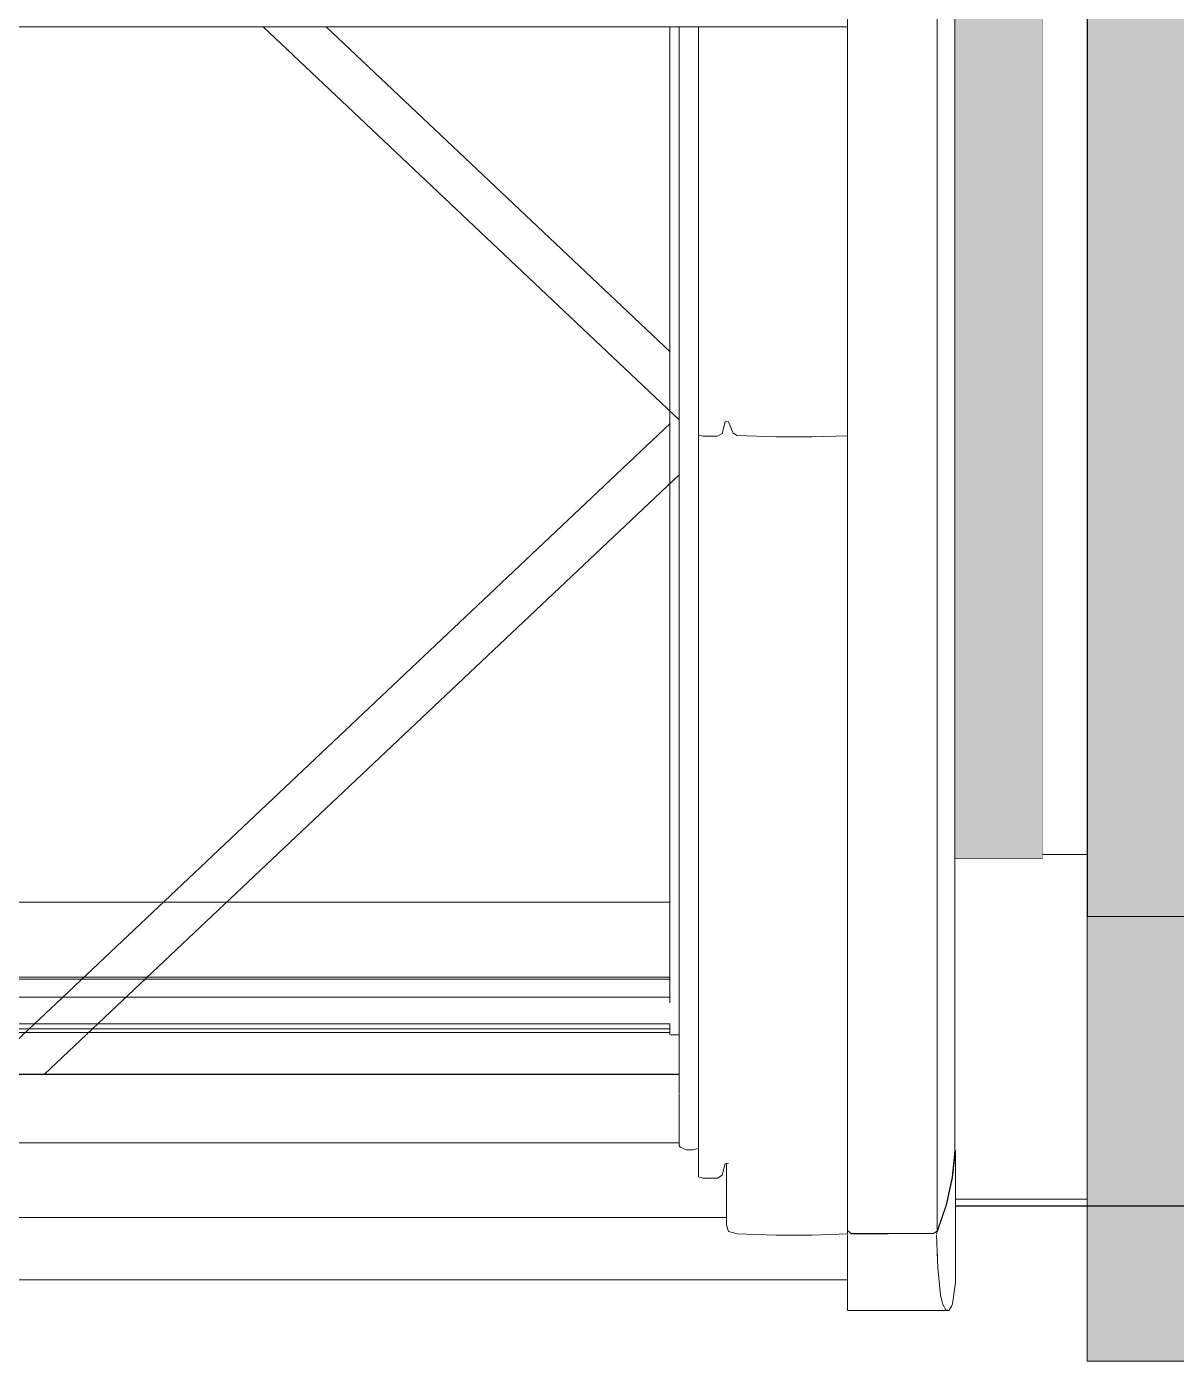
# Model space of a CAD drawing. Header units: metres. Extents: x -3 to 171, y -23 to 41.
# Drawn here: x 2.29 to 2.807, y -15.07 to -14.47 of the extents above; entities that cross this region are included whole.
import ezdxf

# ---------------------------------------------------------------- set-up
doc = ezdxf.new("R2010")
doc.units = ezdxf.units.M
doc.header["$MEASUREMENT"] = 0
doc.set_wipeout_variables(frame=1)
for name, pattern in [('Achse', [0.004, 0.002, -0.001, 0, -0.001]), ('Baufluchtlinie', [0.013, 0.008, -0.005]), ('Wipeout_Contour', [1, 0, -1])]:
    doc.linetypes.add(name, pattern=pattern)
for name, color, linetype in [('5._2.DG PP STG1_1_000 Achsraster', 7, 'Continuous'), ('5._2.DG PP STG1_1_310 Dachkonstruktion massiv', 7, 'Continuous'), ('5._2.DG PP STG1_1_325 Dachfenster', 7, 'Continuous'), ('5._2.DG PP STG1_1_330 Dachaufbau', 7, 'Continuous'), ('5._2.DG PP STG1_1_Neubau_840 Baulinien', 7, 'Continuous')]:
    doc.layers.add(name, color=color, linetype=linetype)

msp = doc.modelspace()

# ---------------------------------------------------------------- hatches: boundary and pattern name
at = {"layer": '5._2.DG PP STG1_1_325 Dachfenster', "linetype": 'Continuous', "lineweight": 0, "true_color": 0x000000}
msp.add_hatch(color=18, dxfattribs=at).paths.add_polyline_path([(2.70764, -14.40484), (2.70764, -14.84386), (2.74714, -14.84386), (2.74714, -14.22801), (2.70978, -14.22801), (2.70978, -14.28437), (2.70978, -14.28642), (2.70978, -14.29682), (2.70974, -14.36991), (2.70974, -14.38588), (2.70844, -14.39979), (2.70784, -14.40294)])
at = {"layer": '5._2.DG PP STG1_1_330 Dachaufbau', "linetype": 'Continuous', "lineweight": 0, "true_color": 0x000000}
msp.add_hatch(color=18, dxfattribs=at).paths.add_polyline_path([(6.26, -13.58499), (3.315, -13.58499), (3.315, -12.93), (0.04741, -12.93), (0.05526, -15.07), (1.01714, -15.07), (1.01714, -14.22801), (2.76714, -14.22801), (2.76714, -15.07), (3.44551, -15.07), (3.44551, -14.22801), (5.19551, -14.22801), (5.19551, -15.07), (6.26, -15.07)])

# ---------------------------------------------------------------- linework, layer by layer
at = {"layer": '5._2.DG PP STG1_1_000 Achsraster', "color": 5, "linetype": 'Achse', "lineweight": 0, "ltscale": 1000}
msp.add_line((-1.5, -15), (21, -15), dxfattribs=at)
at = {"layer": '5._2.DG PP STG1_1_310 Dachkonstruktion massiv', "color": 7, "linetype": 'Continuous', "lineweight": 18, "ltscale": 1000, "flags": 128}
for points in [[(2.76728, -14.87), (2.76728, -14.15444)], [(3.40728, -14.87), (2.76728, -14.87)]]:
    msp.add_lwpolyline(points, dxfattribs=at)
at = {"layer": '5._2.DG PP STG1_1_325 Dachfenster', "color": 7, "linetype": 'Continuous', "lineweight": 13, "ltscale": 1000, "true_color": 0xf4f4f4, "flags": 128}
for points in [[(2.74714, -14.22801), (2.74714, -14.84386)], [(2.74714, -14.84386), (2.70764, -14.84386)]]:
    msp.add_lwpolyline(points, dxfattribs=at)
at = {"layer": '5._2.DG PP STG1_1_330 Dachaufbau', "color": 7, "linetype": 'Continuous', "lineweight": 18, "ltscale": 1000, "flags": 128}
for points in [[(2.76714, -15.07), (2.76714, -14.22801)], [(3.44551, -15.07), (2.76714, -15.07)]]:
    msp.add_lwpolyline(points, dxfattribs=at)
at = {"layer": '5._2.DG PP STG1_1_Neubau_840 Baulinien', "color": 1, "linetype": 'Baufluchtlinie', "lineweight": 25, "ltscale": 1000, "true_color": 0xfb0106, "flags": 128}
msp.add_lwpolyline([(-3.0225, -14.98287), (0, -15), (18.98764, -15.00055), (22.9775, -15.00378)], dxfattribs=at)

# ---------------------------------------------------------------- next in the draw order: wipeouts: each hides what was drawn before it
at = {"color": 254, "linetype": 'Wipeout_Contour', "lineweight": 0, "ltscale": 59.400155}
msp.add_wipeout([(2.74714, -14.32091), (2.74714, -14.84205), (2.76714, -14.84205), (2.76714, -14.32091)], dxfattribs=at).dxf.layer = '5._2.DG PP STG1_1_325 Dachfenster'
at = {"color": 254, "linetype": 'Wipeout_Contour', "lineweight": 0, "ltscale": 74.074604}
msp.add_wipeout([(2.70634, -14.4161), (2.70634, -14.98739), (2.70764, -14.97514), (2.70764, -14.40484), (2.70654, -14.4152)], dxfattribs=at).dxf.layer = '5._2.DG PP STG1_1_325 Dachfenster'
at = {"color": 254, "linetype": 'Wipeout_Contour', "lineweight": 0, "ltscale": 91.265753}
msp.add_wipeout([(2.58354, -14.97286), (2.58404, -14.97371), (2.58404, -14.46976), (2.58354, -14.46976), (2.58354, -14.94961), (2.58364, -14.97173)], dxfattribs=at).dxf.layer = '5._2.DG PP STG1_1_325 Dachfenster'
at = {"color": 254, "linetype": 'Wipeout_Contour', "lineweight": 0, "ltscale": 59.193172}
msp.add_wipeout([(2.60424, -14.64745), (2.60504, -14.64717), (2.60504, -14.46976), (2.60424, -14.46976)], dxfattribs=at).dxf.layer = '5._2.DG PP STG1_1_325 Dachfenster'
at = {"color": 254, "linetype": 'Wipeout_Contour', "lineweight": 0, "ltscale": 60.871003}
msp.add_wipeout([(1.90494, -15.03311), (2.65934, -15.03311), (2.65934, -15.02858), (1.90494, -15.02858)], dxfattribs=at).dxf.layer = '5._2.DG PP STG1_1_325 Dachfenster'
at = {"color": 254, "linetype": 'Wipeout_Contour', "lineweight": 0, "ltscale": 45.470727}
msp.add_wipeout([(2.65934, -15.04683), (2.70484, -15.04719), (2.70384, -15.04689)], dxfattribs=at).dxf.layer = '5._2.DG PP STG1_1_325 Dachfenster'

# ---------------------------------------------------------------- next in the draw order: wipeouts: each hides what was drawn before it
at = {"color": 254, "linetype": 'Wipeout_Contour', "lineweight": 0, "ltscale": 74.151109}
msp.add_wipeout([(2.70364, -14.42797), (2.70364, -14.99956), (2.70634, -14.98739), (2.70634, -14.4161), (2.70384, -14.42737)], dxfattribs=at).dxf.layer = '5._2.DG PP STG1_1_325 Dachfenster'
at = {"color": 254, "linetype": 'Wipeout_Contour', "lineweight": 0, "ltscale": 59.826616}
msp.add_wipeout([(2.58404, -14.46976), (2.58404, -14.97371), (2.58684, -14.97484), (2.58684, -14.46976)], dxfattribs=at).dxf.layer = '5._2.DG PP STG1_1_325 Dachfenster'
at = {"color": 254, "linetype": 'Wipeout_Contour', "lineweight": 0, "ltscale": 59.194072}
msp.add_wipeout([(2.60504, -14.46976), (2.60504, -14.64717), (2.60584, -14.64738), (2.60584, -14.46976)], dxfattribs=at).dxf.layer = '5._2.DG PP STG1_1_325 Dachfenster'
at = {"color": 254, "linetype": 'Wipeout_Contour', "lineweight": 0, "ltscale": 46.187804}
msp.add_wipeout([(1.90494, -15.03339), (2.65934, -15.03339), (1.90494, -15.03311)], dxfattribs=at).dxf.layer = '5._2.DG PP STG1_1_325 Dachfenster'

# ---------------------------------------------------------------- next in the draw order: wipeouts: each hides what was drawn before it
at = {"color": 254, "linetype": 'Wipeout_Contour', "lineweight": 0, "ltscale": 59.173909}
msp.add_wipeout([(2.60584, -14.64738), (2.60784, -14.65254), (2.60784, -14.46976), (2.60584, -14.46976)], dxfattribs=at).dxf.layer = '5._2.DG PP STG1_1_325 Dachfenster'
at = {"color": 254, "linetype": 'Wipeout_Contour', "lineweight": 0, "ltscale": 45.617107}
msp.add_wipeout([(2.58354, -14.67124), (2.29802, -14.9409), (2.58354, -14.9409)], dxfattribs=at).dxf.layer = '5._2.DG PP STG1_1_325 Dachfenster'
at = {"color": 254, "linetype": 'Wipeout_Contour', "lineweight": 0, "ltscale": 105.545258}
msp.add_wipeout([(2.70764, -14.84386), (2.70764, -14.975), (2.70784, -14.99705), (2.76714, -14.99705), (2.76714, -14.84205), (2.74714, -14.84205), (2.74714, -14.84386)], dxfattribs=at).dxf.layer = '5._2.DG PP STG1_1_325 Dachfenster'
at = {"color": 254, "linetype": 'Wipeout_Contour', "lineweight": 0, "ltscale": 60.559688}
msp.add_wipeout([(1.98064, -14.95158), (1.98064, -14.9566), (2.58364, -14.9566), (2.58364, -14.95158)], dxfattribs=at).dxf.layer = '5._2.DG PP STG1_1_325 Dachfenster'

# ---------------------------------------------------------------- next in the draw order: linework, layer by layer
at = {"layer": '5._2.DG PP STG1_1_325 Dachfenster', "color": 7, "linetype": 'Continuous', "lineweight": 13, "ltscale": 1000, "flags": 128}
for points in [[(2.76714, -14.32091), (2.76714, -14.84205)], [(2.76714, -14.84205), (2.74714, -14.84205)], [(2.76714, -14.84205), (2.76714, -14.99705)]]:
    msp.add_lwpolyline(points, dxfattribs=at)

# ---------------------------------------------------------------- next in the draw order: wipeouts: each hides what was drawn before it
at = {"color": 254, "linetype": 'Wipeout_Contour', "lineweight": 0, "ltscale": 118.507031}
msp.add_wipeout([(1.98074, -14.6465), (1.98074, -14.67124), (2.26627, -14.9409), (2.29802, -14.9409), (2.58354, -14.67124), (2.58354, -14.6465), (2.3964, -14.46976), (2.16788, -14.46976)], dxfattribs=at).dxf.layer = '5._2.DG PP STG1_1_325 Dachfenster'
at = {"color": 254, "linetype": 'Wipeout_Contour', "lineweight": 0, "ltscale": 59.171446}
msp.add_wipeout([(2.60294, -14.46976), (2.60294, -14.65261), (2.60424, -14.64745), (2.60424, -14.46976)], dxfattribs=at).dxf.layer = '5._2.DG PP STG1_1_325 Dachfenster'
at = {"color": 254, "linetype": 'Wipeout_Contour', "lineweight": 0, "ltscale": 59.20341}
msp.add_wipeout([(2.60784, -14.46976), (2.60784, -14.65254), (2.60964, -14.6536), (2.60964, -14.46976)], dxfattribs=at).dxf.layer = '5._2.DG PP STG1_1_325 Dachfenster'

# ---------------------------------------------------------------- next in the draw order: linework, layer by layer
at = {"layer": '5._2.DG PP STG1_1_325 Dachfenster', "color": 7, "linetype": 'Continuous', "lineweight": 13, "ltscale": 1000, "flags": 128}
for points in [[(2.57944, -14.86354), (1.98484, -14.86354)], [(2.57944, -14.89727), (1.98484, -14.89727)], [(2.57944, -14.89805), (1.98484, -14.89805)], [(2.57944, -14.90618), (1.98484, -14.90618)], [(2.57958, -14.9182), (1.98471, -14.9182)], [(2.57944, -14.9204), (1.98484, -14.9204)], [(2.57944, -14.92209), (1.98484, -14.92209)], [(2.57944, -14.92294), (2.57944, -14.9182)], [(2.58354, -14.92315), (2.57964, -14.92315)]]:
    msp.add_lwpolyline(points, dxfattribs=at)

# ---------------------------------------------------------------- next in the draw order: wipeouts: each hides what was drawn before it
at = {"color": 254, "linetype": 'Wipeout_Contour', "lineweight": 0, "ltscale": 43.694546}
msp.add_wipeout([(2.3964, -14.46976), (2.58354, -14.6465), (2.58354, -14.46976)], dxfattribs=at).dxf.layer = '5._2.DG PP STG1_1_325 Dachfenster'
at = {"color": 254, "linetype": 'Wipeout_Contour', "lineweight": 0, "ltscale": 59.202839}
msp.add_wipeout([(2.59424, -14.65389), (2.60084, -14.65389), (2.60084, -14.46976), (2.59424, -14.46976)], dxfattribs=at).dxf.layer = '5._2.DG PP STG1_1_325 Dachfenster'
at = {"color": 254, "linetype": 'Wipeout_Contour', "lineweight": 0, "ltscale": 59.214719}
msp.add_wipeout([(2.60964, -14.6536), (2.62724, -14.65417), (2.62724, -14.46976), (2.60964, -14.46976)], dxfattribs=at).dxf.layer = '5._2.DG PP STG1_1_325 Dachfenster'
at = {"color": 254, "linetype": 'Wipeout_Contour', "lineweight": 0, "ltscale": 44.868689}
msp.add_wipeout([(2.58354, -14.9409), (1.98074, -14.9409), (2.58354, -14.94097)], dxfattribs=at).dxf.layer = '5._2.DG PP STG1_1_325 Dachfenster'

# ---------------------------------------------------------------- next in the draw order: linework, layer by layer
at = {"layer": '5._2.DG PP STG1_1_325 Dachfenster', "color": 7, "linetype": 'Continuous', "lineweight": 13, "ltscale": 1000, "flags": 128}
for points in [[(2.3964, -14.46976), (2.58354, -14.6465)], [(2.42485, -14.46976), (2.57958, -14.61588)], [(2.57944, -14.90873), (2.57944, -14.46976)], [(2.28214, -14.92902), (2.2936, -14.9182), (2.30333, -14.90901), (2.57958, -14.64812)]]:
    msp.add_lwpolyline(points, dxfattribs=at)

# ---------------------------------------------------------------- next in the draw order: wipeouts: each hides what was drawn before it
at = {"color": 254, "linetype": 'Wipeout_Contour', "lineweight": 0, "ltscale": 59.196675}
msp.add_wipeout([(2.59234, -14.65339), (2.59424, -14.65389), (2.59424, -14.46976), (2.59234, -14.46976)], dxfattribs=at).dxf.layer = '5._2.DG PP STG1_1_325 Dachfenster'
at = {"color": 254, "linetype": 'Wipeout_Contour', "lineweight": 0, "ltscale": 59.197739}
msp.add_wipeout([(2.60084, -14.46976), (2.60084, -14.65389), (2.60294, -14.65261), (2.60294, -14.46976)], dxfattribs=at).dxf.layer = '5._2.DG PP STG1_1_325 Dachfenster'
at = {"color": 254, "linetype": 'Wipeout_Contour', "lineweight": 0, "ltscale": 59.230273}
msp.add_wipeout([(2.62724, -14.46976), (2.62724, -14.65417), (2.64344, -14.65417), (2.64344, -14.46976)], dxfattribs=at).dxf.layer = '5._2.DG PP STG1_1_325 Dachfenster'
at = {"color": 254, "linetype": 'Wipeout_Contour', "lineweight": 0, "ltscale": 60.228366}
msp.add_wipeout([(2.60964, -14.6536), (2.60784, -14.65254), (2.60784, -14.98626), (2.60964, -14.98732)], dxfattribs=at).dxf.layer = '5._2.DG PP STG1_1_325 Dachfenster'
at = {"color": 254, "linetype": 'Wipeout_Contour', "lineweight": 0, "ltscale": 60.518619}
msp.add_wipeout([(1.98074, -14.94642), (2.58354, -14.94642), (2.58354, -14.94097), (1.98074, -14.94097)], dxfattribs=at).dxf.layer = '5._2.DG PP STG1_1_325 Dachfenster'

# ---------------------------------------------------------------- next in the draw order: linework, layer by layer
at = {"layer": '5._2.DG PP STG1_1_325 Dachfenster', "color": 7, "linetype": 'Continuous', "lineweight": 13, "ltscale": 1000, "flags": 128}
for points in [[(2.29802, -14.9409), (2.58354, -14.67124)], [(2.58354, -14.9409), (1.98074, -14.9409)], [(2.58354, -14.94097), (1.98074, -14.94097)]]:
    msp.add_lwpolyline(points, dxfattribs=at)

# ---------------------------------------------------------------- next in the draw order: wipeouts: each hides what was drawn before it
at = {"color": 254, "linetype": 'Wipeout_Contour', "lineweight": 0, "ltscale": 59.831915}
msp.add_wipeout([(2.58684, -14.46976), (2.58684, -14.97484), (2.58994, -14.97491), (2.58994, -14.46976)], dxfattribs=at).dxf.layer = '5._2.DG PP STG1_1_325 Dachfenster'
at = {"color": 254, "linetype": 'Wipeout_Contour', "lineweight": 0, "ltscale": 59.238475}
msp.add_wipeout([(2.64344, -14.46976), (2.64344, -14.65417), (2.65934, -14.65366), (2.65934, -14.46976)], dxfattribs=at).dxf.layer = '5._2.DG PP STG1_1_325 Dachfenster'
at = {"color": 254, "linetype": 'Wipeout_Contour', "lineweight": 0, "ltscale": 60.212513}
msp.add_wipeout([(2.60294, -14.65261), (2.60294, -14.9863), (2.60424, -14.98114), (2.60424, -14.64745)], dxfattribs=at).dxf.layer = '5._2.DG PP STG1_1_325 Dachfenster'
at = {"color": 254, "linetype": 'Wipeout_Contour', "lineweight": 0, "ltscale": 60.533362}
msp.add_wipeout([(1.98074, -14.94776), (2.58354, -14.94776), (2.58354, -14.94712), (1.98074, -14.94712)], dxfattribs=at).dxf.layer = '5._2.DG PP STG1_1_325 Dachfenster'

# ---------------------------------------------------------------- next in the draw order: wipeouts: each hides what was drawn before it
at = {"color": 254, "linetype": 'Wipeout_Contour', "lineweight": 0, "ltscale": 59.914206}
msp.add_wipeout([(2.66104, -14.44058), (2.66104, -15.01247), (2.69784, -15.01247), (2.69784, -14.44058)], dxfattribs=at).dxf.layer = '5._2.DG PP STG1_1_325 Dachfenster'
at = {"color": 254, "linetype": 'Wipeout_Contour', "lineweight": 0, "ltscale": 59.831596}
msp.add_wipeout([(2.58994, -14.97491), (2.59234, -14.97409), (2.59234, -14.46976), (2.58994, -14.46976)], dxfattribs=at).dxf.layer = '5._2.DG PP STG1_1_325 Dachfenster'
at = {"color": 254, "linetype": 'Wipeout_Contour', "lineweight": 0, "ltscale": 60.214913}
msp.add_wipeout([(2.60784, -14.65254), (2.60584, -14.64738), (2.60584, -14.9811), (2.60784, -14.98626)], dxfattribs=at).dxf.layer = '5._2.DG PP STG1_1_325 Dachfenster'
at = {"color": 254, "linetype": 'Wipeout_Contour', "lineweight": 0, "ltscale": 60.548053}
msp.add_wipeout([(1.98064, -14.95073), (1.98064, -14.95158), (2.58364, -14.95158), (2.58364, -14.95073)], dxfattribs=at).dxf.layer = '5._2.DG PP STG1_1_325 Dachfenster'

# ---------------------------------------------------------------- next in the draw order: wipeouts: each hides what was drawn before it
at = {"color": 254, "linetype": 'Wipeout_Contour', "lineweight": 0, "ltscale": 59.896585}
msp.add_wipeout([(2.65934, -14.44058), (2.65934, -15.01121), (2.66104, -15.01247), (2.66104, -14.44058)], dxfattribs=at).dxf.layer = '5._2.DG PP STG1_1_325 Dachfenster'
at = {"color": 254, "linetype": 'Wipeout_Contour', "lineweight": 0, "ltscale": 74.061954}
msp.add_wipeout([(2.69784, -14.44058), (2.69784, -15.01247), (2.69964, -15.01151), (2.69964, -14.43984), (2.69939, -14.4405)], dxfattribs=at).dxf.layer = '5._2.DG PP STG1_1_325 Dachfenster'
at = {"color": 254, "linetype": 'Wipeout_Contour', "lineweight": 0, "ltscale": 60.21981}
msp.add_wipeout([(2.59424, -14.65389), (2.59234, -14.65339), (2.59234, -14.98708), (2.59424, -14.98757)], dxfattribs=at).dxf.layer = '5._2.DG PP STG1_1_325 Dachfenster'
at = {"color": 254, "linetype": 'Wipeout_Contour', "lineweight": 0, "ltscale": 60.238491}
msp.add_wipeout([(2.60964, -14.6536), (2.60964, -14.98732), (2.62724, -14.98789), (2.62724, -14.65417)], dxfattribs=at).dxf.layer = '5._2.DG PP STG1_1_325 Dachfenster'
at = {"color": 254, "linetype": 'Wipeout_Contour', "lineweight": 0, "ltscale": 105.962915}
msp.add_wipeout([(1.98064, -14.94988), (1.98064, -14.95073), (2.58364, -14.95073), (2.58364, -14.94988), (2.58354, -14.94882), (1.98074, -14.94882), (1.98074, -14.94961)], dxfattribs=at).dxf.layer = '5._2.DG PP STG1_1_325 Dachfenster'

# ---------------------------------------------------------------- next in the draw order: linework, layer by layer
at = {"layer": '5._2.DG PP STG1_1_325 Dachfenster', "color": 7, "linetype": 'Continuous', "lineweight": 13, "ltscale": 1000, "flags": 128}
msp.add_lwpolyline([(2.65934, -14.46976), (1.90494, -14.46976)], dxfattribs=at)

# ---------------------------------------------------------------- next in the draw order: wipeouts: each hides what was drawn before it
at = {"color": 254, "linetype": 'Wipeout_Contour', "lineweight": 0, "ltscale": 74.212334}
msp.add_wipeout([(2.69964, -14.43984), (2.69964, -15.01151), (2.70364, -14.99956), (2.70364, -14.42797), (2.69984, -14.43932)], dxfattribs=at).dxf.layer = '5._2.DG PP STG1_1_325 Dachfenster'
at = {"color": 254, "linetype": 'Wipeout_Contour', "lineweight": 0, "ltscale": 60.223762}
msp.add_wipeout([(2.59424, -14.65389), (2.59424, -14.98757), (2.60084, -14.98757), (2.60084, -14.65389)], dxfattribs=at).dxf.layer = '5._2.DG PP STG1_1_325 Dachfenster'
at = {"color": 254, "linetype": 'Wipeout_Contour', "lineweight": 0, "ltscale": 60.251388}
msp.add_wipeout([(2.64344, -14.65417), (2.62724, -14.65417), (2.62724, -14.98789), (2.64344, -14.98789)], dxfattribs=at).dxf.layer = '5._2.DG PP STG1_1_325 Dachfenster'
at = {"color": 254, "linetype": 'Wipeout_Contour', "lineweight": 0, "ltscale": 60.536732}
msp.add_wipeout([(1.98074, -14.94882), (2.58354, -14.94882), (2.58354, -14.94776), (1.98074, -14.94776)], dxfattribs=at).dxf.layer = '5._2.DG PP STG1_1_325 Dachfenster'
at = {"color": 254, "linetype": 'Wipeout_Contour', "lineweight": 0, "ltscale": 241.473801}
msp.add_wipeout([(1.90494, -15.01269), (1.90494, -15.02356), (2.65934, -15.02356), (2.65934, -15.01269), (2.64344, -15.0132), (2.62724, -15.0132), (2.60964, -15.01264), (2.60584, -15.01158), (2.60484, -15.00882), (2.60484, -15.00525), (1.95944, -15.00525), (1.95944, -15.00882), (1.95844, -15.01158), (1.95464, -15.01264), (1.93704, -15.0132), (1.92084, -15.0132)], dxfattribs=at).dxf.layer = '5._2.DG PP STG1_1_325 Dachfenster'

# ---------------------------------------------------------------- next in the draw order: wipeouts: each hides what was drawn before it
at = {"color": 254, "linetype": 'Wipeout_Contour', "lineweight": 0, "ltscale": 60.224164}
msp.add_wipeout([(2.60084, -14.65389), (2.60084, -14.98757), (2.60294, -14.9863), (2.60294, -14.65261)], dxfattribs=at).dxf.layer = '5._2.DG PP STG1_1_325 Dachfenster'
at = {"color": 254, "linetype": 'Wipeout_Contour', "lineweight": 0, "ltscale": 60.261641}
msp.add_wipeout([(2.64344, -14.98789), (2.65934, -14.98738), (2.65934, -14.65366), (2.64344, -14.65417)], dxfattribs=at).dxf.layer = '5._2.DG PP STG1_1_325 Dachfenster'
at = {"color": 254, "linetype": 'Wipeout_Contour', "lineweight": 0, "ltscale": 60.530735}
msp.add_wipeout([(1.98074, -14.94712), (2.58354, -14.94712), (2.58354, -14.94642), (1.98074, -14.94642)], dxfattribs=at).dxf.layer = '5._2.DG PP STG1_1_325 Dachfenster'
at = {"color": 254, "linetype": 'Wipeout_Contour', "lineweight": 0, "ltscale": 60.941886}
msp.add_wipeout([(2.60964, -14.98732), (2.60964, -15.01264), (2.62724, -15.0132), (2.62724, -14.98789)], dxfattribs=at).dxf.layer = '5._2.DG PP STG1_1_325 Dachfenster'
at = {"color": 254, "linetype": 'Wipeout_Contour', "lineweight": 0, "ltscale": 60.850869}
msp.add_wipeout([(1.90494, -15.02462), (1.90494, -15.02689), (2.65934, -15.02689), (2.65934, -15.02462)], dxfattribs=at).dxf.layer = '5._2.DG PP STG1_1_325 Dachfenster'

# ---------------------------------------------------------------- next in the draw order: linework, layer by layer
at = {"layer": '5._2.DG PP STG1_1_325 Dachfenster', "color": 7, "linetype": 'Continuous', "lineweight": 13, "ltscale": 1000, "flags": 128}
for points in [[(2.58354, -14.94961), (2.58354, -14.46976)], [(2.59234, -14.65339), (2.59424, -14.65389), (2.60084, -14.65389)], [(2.60964, -14.6536), (2.62724, -14.65417), (2.64344, -14.65417), (2.65934, -14.65366)]]:
    msp.add_lwpolyline(points, dxfattribs=at)

# ---------------------------------------------------------------- next in the draw order: wipeouts: each hides what was drawn before it
at = {"color": 254, "linetype": 'Wipeout_Contour', "lineweight": 0, "ltscale": 60.202712}
msp.add_wipeout([(2.60424, -14.64745), (2.60424, -14.98114), (2.60504, -14.98085), (2.60504, -14.64717)], dxfattribs=at).dxf.layer = '5._2.DG PP STG1_1_325 Dachfenster'
at = {"color": 254, "linetype": 'Wipeout_Contour', "lineweight": 0, "ltscale": 60.954444}
msp.add_wipeout([(2.62724, -15.0132), (2.64344, -15.0132), (2.64344, -14.98789), (2.62724, -14.98789)], dxfattribs=at).dxf.layer = '5._2.DG PP STG1_1_325 Dachfenster'
at = {"color": 254, "linetype": 'Wipeout_Contour', "lineweight": 0, "ltscale": 60.858685}
msp.add_wipeout([(1.90494, -15.02689), (1.90494, -15.02858), (2.65934, -15.02858), (2.65934, -15.02689)], dxfattribs=at).dxf.layer = '5._2.DG PP STG1_1_325 Dachfenster'

# ---------------------------------------------------------------- next in the draw order: wipeouts: each hides what was drawn before it
at = {"color": 254, "linetype": 'Wipeout_Contour', "lineweight": 0, "ltscale": 60.220514}
msp.add_wipeout([(2.60504, -14.98085), (2.60574, -14.98104), (2.60584, -14.64738), (2.60504, -14.64717)], dxfattribs=at).dxf.layer = '5._2.DG PP STG1_1_325 Dachfenster'
at = {"color": 254, "linetype": 'Wipeout_Contour', "lineweight": 0, "ltscale": 60.964299}
msp.add_wipeout([(2.64344, -14.98789), (2.64344, -15.0132), (2.65934, -15.01269), (2.65934, -14.98738)], dxfattribs=at).dxf.layer = '5._2.DG PP STG1_1_325 Dachfenster'
at = {"color": 254, "linetype": 'Wipeout_Contour', "lineweight": 0, "ltscale": 60.844293}
msp.add_wipeout([(1.90494, -15.02462), (2.65934, -15.02462), (2.65934, -15.02356), (1.90494, -15.02356)], dxfattribs=at).dxf.layer = '5._2.DG PP STG1_1_325 Dachfenster'
at = {"color": 254, "linetype": 'Wipeout_Contour', "lineweight": 0, "ltscale": 61.121774}
msp.add_wipeout([(2.65934, -15.02775), (2.65934, -15.04027), (2.70118, -15.04027), (2.69997, -15.02775)], dxfattribs=at).dxf.layer = '5._2.DG PP STG1_1_325 Dachfenster'

# ---------------------------------------------------------------- next in the draw order: linework, layer by layer
at = {"layer": '5._2.DG PP STG1_1_325 Dachfenster', "color": 7, "linetype": 'Continuous', "lineweight": 13, "ltscale": 1000, "flags": 128}
for points in [[(2.60424, -14.64745), (2.60504, -14.64717)], [(2.60504, -14.64717), (2.60584, -14.64738)], [(2.60584, -14.64738), (2.60784, -14.65254)], [(2.60084, -14.65389), (2.60294, -14.65261)], [(2.60294, -14.65261), (2.60424, -14.64745)], [(2.60784, -14.65254), (2.60964, -14.6536)], [(1.90494, -15.03339), (2.65934, -15.03339)]]:
    msp.add_lwpolyline(points, dxfattribs=at)

# ---------------------------------------------------------------- next in the draw order: wipeouts: each hides what was drawn before it
at = {"color": 254, "linetype": 'Wipeout_Contour', "lineweight": 0, "ltscale": 61.034114}
msp.add_wipeout([(2.60484, -15.00882), (2.60584, -15.01158), (2.60784, -14.98626), (2.60584, -14.98117)], dxfattribs=at).dxf.layer = '5._2.DG PP STG1_1_325 Dachfenster'
at = {"color": 254, "linetype": 'Wipeout_Contour', "lineweight": 0, "ltscale": 76.530726}
msp.add_wipeout([(2.65934, -15.01304), (2.65934, -15.02775), (2.69997, -15.02775), (2.69984, -15.02455), (2.69934, -15.01304)], dxfattribs=at).dxf.layer = '5._2.DG PP STG1_1_325 Dachfenster'
at = {"color": 254, "linetype": 'Wipeout_Contour', "lineweight": 0, "ltscale": 61.154047}
msp.add_wipeout([(2.65934, -15.04027), (2.65934, -15.04449), (2.70214, -15.04449), (2.70118, -15.04027)], dxfattribs=at).dxf.layer = '5._2.DG PP STG1_1_325 Dachfenster'

# ---------------------------------------------------------------- next in the draw order: wipeouts: each hides what was drawn before it
at = {"color": 254, "linetype": 'Wipeout_Contour', "lineweight": 0, "ltscale": 46.074389}
msp.add_wipeout([(2.60584, -15.01158), (2.60964, -15.01264), (2.60964, -14.98732)], dxfattribs=at).dxf.layer = '5._2.DG PP STG1_1_325 Dachfenster'
at = {"color": 254, "linetype": 'Wipeout_Contour', "lineweight": 0, "ltscale": 45.300919}
msp.add_wipeout([(2.69942, -15.01262), (2.69984, -15.02455), (2.69984, -15.01151)], dxfattribs=at).dxf.layer = '5._2.DG PP STG1_1_325 Dachfenster'
at = {"color": 254, "linetype": 'Wipeout_Contour', "lineweight": 0, "ltscale": 61.168767}
msp.add_wipeout([(2.65934, -15.04683), (2.70355, -15.04683), (2.70214, -15.04449), (2.65934, -15.04449)], dxfattribs=at).dxf.layer = '5._2.DG PP STG1_1_325 Dachfenster'

# ---------------------------------------------------------------- next in the draw order: wipeouts: each hides what was drawn before it
at = {"color": 254, "linetype": 'Wipeout_Contour', "lineweight": 0, "ltscale": 45.21592}
msp.add_wipeout([(2.60584, -15.01158), (2.60964, -14.98732), (2.60784, -14.98626)], dxfattribs=at).dxf.layer = '5._2.DG PP STG1_1_325 Dachfenster'
at = {"color": 254, "linetype": 'Wipeout_Contour', "lineweight": 0, "ltscale": 46.355168}
msp.add_wipeout([(2.65934, -15.01304), (2.69934, -15.01304), (2.65934, -15.01262)], dxfattribs=at).dxf.layer = '5._2.DG PP STG1_1_325 Dachfenster'

# ---------------------------------------------------------------- next in the draw order: wipeouts: each hides what was drawn before it
at = {"color": 254, "linetype": 'Wipeout_Contour', "lineweight": 0, "ltscale": 185.409152}
msp.add_wipeout([(2.65934, -15.01121), (2.65934, -15.01262), (2.69942, -15.01262), (2.69984, -15.01151), (2.70384, -14.99956), (2.70654, -14.98739), (2.70784, -14.97514), (2.70634, -14.98739), (2.70364, -14.99956), (2.69964, -15.01151), (2.69784, -15.01247), (2.66104, -15.01247)], dxfattribs=at).dxf.layer = '5._2.DG PP STG1_1_325 Dachfenster'
at = {"color": 254, "linetype": 'Wipeout_Contour', "lineweight": 0, "ltscale": 45.230983}
msp.add_wipeout([(2.60484, -15.00882), (2.60584, -14.98117), (2.60504, -14.98085)], dxfattribs=at).dxf.layer = '5._2.DG PP STG1_1_325 Dachfenster'

# ---------------------------------------------------------------- next in the draw order: linework, layer by layer
at = {"layer": '5._2.DG PP STG1_1_325 Dachfenster', "color": 7, "linetype": 'Continuous', "lineweight": 13, "ltscale": 1000, "flags": 128}
for points in [[(2.65934, -15.01121), (2.65934, -14.44058)], [(2.60484, -15.00882), (2.60584, -15.01158)], [(2.60584, -15.01158), (2.60964, -15.01264), (2.62724, -15.0132), (2.64344, -15.0132), (2.65934, -15.01269)], [(2.66104, -15.01247), (2.65934, -15.01121)], [(2.65934, -15.01121), (2.65934, -15.01262)], [(2.65934, -15.01304), (2.65934, -15.02775), (2.65934, -15.04027), (2.65934, -15.04449), (2.65934, -15.04683)]]:
    msp.add_lwpolyline(points, dxfattribs=at)

# ---------------------------------------------------------------- next in the draw order: wipeouts: each hides what was drawn before it
at = {"color": 254, "linetype": 'Wipeout_Contour', "lineweight": 0, "ltscale": 60.740103}
msp.add_wipeout([(2.60484, -14.99323), (1.95944, -14.99323), (1.95944, -15.00518), (2.60484, -15.00518)], dxfattribs=at).dxf.layer = '5._2.DG PP STG1_1_325 Dachfenster'
at = {"color": 254, "linetype": 'Wipeout_Contour', "lineweight": 0, "ltscale": 107.711105}
msp.add_wipeout([(2.69984, -15.01151), (2.69984, -15.02455), (2.69997, -15.02775), (2.70118, -15.04027), (2.70214, -15.04449), (2.70355, -15.04683), (2.70384, -14.99956)], dxfattribs=at).dxf.layer = '5._2.DG PP STG1_1_325 Dachfenster'

# ---------------------------------------------------------------- next in the draw order: linework, layer by layer
at = {"layer": '5._2.DG PP STG1_1_325 Dachfenster', "color": 7, "linetype": 'Continuous', "lineweight": 13, "ltscale": 1000, "flags": 128}
for points in [[(2.69964, -15.01151), (2.69964, -14.43984)], [(2.60484, -15.00525), (1.95944, -15.00525)], [(2.69784, -15.01247), (2.66104, -15.01247)], [(2.69964, -15.01151), (2.69784, -15.01247)]]:
    msp.add_lwpolyline(points, dxfattribs=at)

# ---------------------------------------------------------------- next in the draw order: wipeouts: each hides what was drawn before it
at = {"color": 254, "linetype": 'Wipeout_Contour', "lineweight": 0, "ltscale": 241.901518}
msp.add_wipeout([(1.95944, -14.98092), (1.95944, -14.99323), (2.60484, -14.99323), (2.60484, -14.98092), (2.60424, -14.98114), (2.60294, -14.9863), (2.60084, -14.98757), (2.59424, -14.98757), (2.59234, -14.98708), (2.59234, -14.97866), (1.97194, -14.97866), (1.97194, -14.98708), (1.97004, -14.98757), (1.96344, -14.98757), (1.96134, -14.9863), (1.96004, -14.98114)], dxfattribs=at).dxf.layer = '5._2.DG PP STG1_1_325 Dachfenster'
at = {"color": 254, "linetype": 'Wipeout_Contour', "lineweight": 0, "ltscale": 92.718118}
msp.add_wipeout([(2.70654, -14.98739), (2.70384, -14.99956), (2.70384, -15.04689), (2.70484, -15.04719), (2.70615, -15.04534), (2.70654, -15.04422)], dxfattribs=at).dxf.layer = '5._2.DG PP STG1_1_325 Dachfenster'

# ---------------------------------------------------------------- next in the draw order: linework, layer by layer
at = {"layer": '5._2.DG PP STG1_1_325 Dachfenster', "color": 7, "linetype": 'Continuous', "lineweight": 13, "ltscale": 1000, "flags": 128}
for points in [[(2.60294, -14.9863), (2.60424, -14.98114)], [(2.60424, -14.98114), (2.60504, -14.98085)], [(2.60484, -14.98092), (2.60484, -15.00882)], [(2.60504, -14.98085), (2.60574, -14.98104)], [(2.59234, -14.98708), (2.59424, -14.98757), (2.60084, -14.98757)], [(2.60084, -14.98757), (2.60294, -14.9863)]]:
    msp.add_lwpolyline(points, dxfattribs=at)

# ---------------------------------------------------------------- next in the draw order: wipeouts: each hides what was drawn before it
at = {"color": 254, "linetype": 'Wipeout_Contour', "lineweight": 0, "ltscale": 210.537662}
msp.add_wipeout([(1.97194, -14.97866), (2.59234, -14.97866), (2.59234, -14.97409), (2.58994, -14.97491), (2.58684, -14.97484), (2.58404, -14.97371), (2.58354, -14.97286), (2.58354, -14.97173), (1.98074, -14.97173), (1.98074, -14.97286), (1.98024, -14.97371), (1.97744, -14.97484), (1.97434, -14.97491), (1.97194, -14.97409)], dxfattribs=at).dxf.layer = '5._2.DG PP STG1_1_325 Dachfenster'
at = {"color": 254, "linetype": 'Wipeout_Contour', "lineweight": 0, "ltscale": 76.82377}
msp.add_wipeout([(2.70654, -15.04422), (2.70708, -15.04105), (2.70784, -15.03456), (2.70784, -14.97514), (2.70654, -14.98739)], dxfattribs=at).dxf.layer = '5._2.DG PP STG1_1_325 Dachfenster'

# ---------------------------------------------------------------- next in the draw order: linework, layer by layer
at = {"layer": '5._2.DG PP STG1_1_325 Dachfenster', "color": 7, "linetype": 'Continuous', "lineweight": 13, "ltscale": 1000, "flags": 128}
for points in [[(2.70764, -14.97514), (2.70764, -14.40484)], [(2.59234, -14.98708), (2.59234, -14.65339), (2.59234, -14.46976)], [(2.58684, -14.97484), (2.58994, -14.97491)], [(2.58994, -14.97491), (2.59234, -14.97409)], [(2.70784, -14.97514), (2.70654, -14.98739), (2.70384, -14.99956), (2.69984, -15.01151), (2.69942, -15.01262)], [(2.70764, -14.97514), (2.70634, -14.98739), (2.70364, -14.99956), (2.69964, -15.01151)], [(2.70784, -14.97514), (2.70784, -15.03456)], [(2.70784, -14.99705), (2.76714, -14.99705)], [(2.69934, -15.01304), (2.69984, -15.02455), (2.69997, -15.02775), (2.70118, -15.04027), (2.70214, -15.04449), (2.70355, -15.04683), (2.70484, -15.04719), (2.70615, -15.04534), (2.70654, -15.04422), (2.70708, -15.04105), (2.70784, -15.03456)], [(2.70484, -15.04719), (2.65934, -15.04719)]]:
    msp.add_lwpolyline(points, dxfattribs=at)

# ---------------------------------------------------------------- next in the draw order: wipeouts: each hides what was drawn before it
at = {"color": 254, "linetype": 'Wipeout_Contour', "lineweight": 0, "ltscale": 60.607651}
msp.add_wipeout([(1.98064, -14.96091), (1.98064, -14.97152), (2.58364, -14.97152), (2.58364, -14.96091)], dxfattribs=at).dxf.layer = '5._2.DG PP STG1_1_325 Dachfenster'

# ---------------------------------------------------------------- next in the draw order: linework, layer by layer
at = {"layer": '5._2.DG PP STG1_1_325 Dachfenster', "color": 7, "linetype": 'Continuous', "lineweight": 13, "ltscale": 1000, "flags": 128}
for points in [[(2.58364, -14.97173), (1.98064, -14.97173)], [(2.58354, -14.97286), (2.58354, -14.97173)], [(2.58354, -14.97286), (2.58404, -14.97371)], [(2.58404, -14.97371), (2.58684, -14.97484)]]:
    msp.add_lwpolyline(points, dxfattribs=at)

# ---------------------------------------------------------------- next in the draw order: wipeouts: each hides what was drawn before it
at = {"color": 254, "linetype": 'Wipeout_Contour', "lineweight": 0, "ltscale": 60.578118}
msp.add_wipeout([(1.98064, -14.9566), (1.98064, -14.96091), (2.58364, -14.96091), (2.58364, -14.9566)], dxfattribs=at).dxf.layer = '5._2.DG PP STG1_1_325 Dachfenster'

# ---------------------------------------------------------------- next in the draw order: linework, layer by layer
at = {"layer": '5._2.DG PP STG1_1_325 Dachfenster', "color": 7, "linetype": 'Continuous', "lineweight": 13, "ltscale": 1000, "flags": 128}
msp.add_lwpolyline([(2.58364, -14.94988), (2.58364, -14.95073), (2.58364, -14.95158), (2.58364, -14.9566), (2.58364, -14.96091), (2.58364, -14.97152)], dxfattribs=at)

doc.saveas('drawing.dxf')
